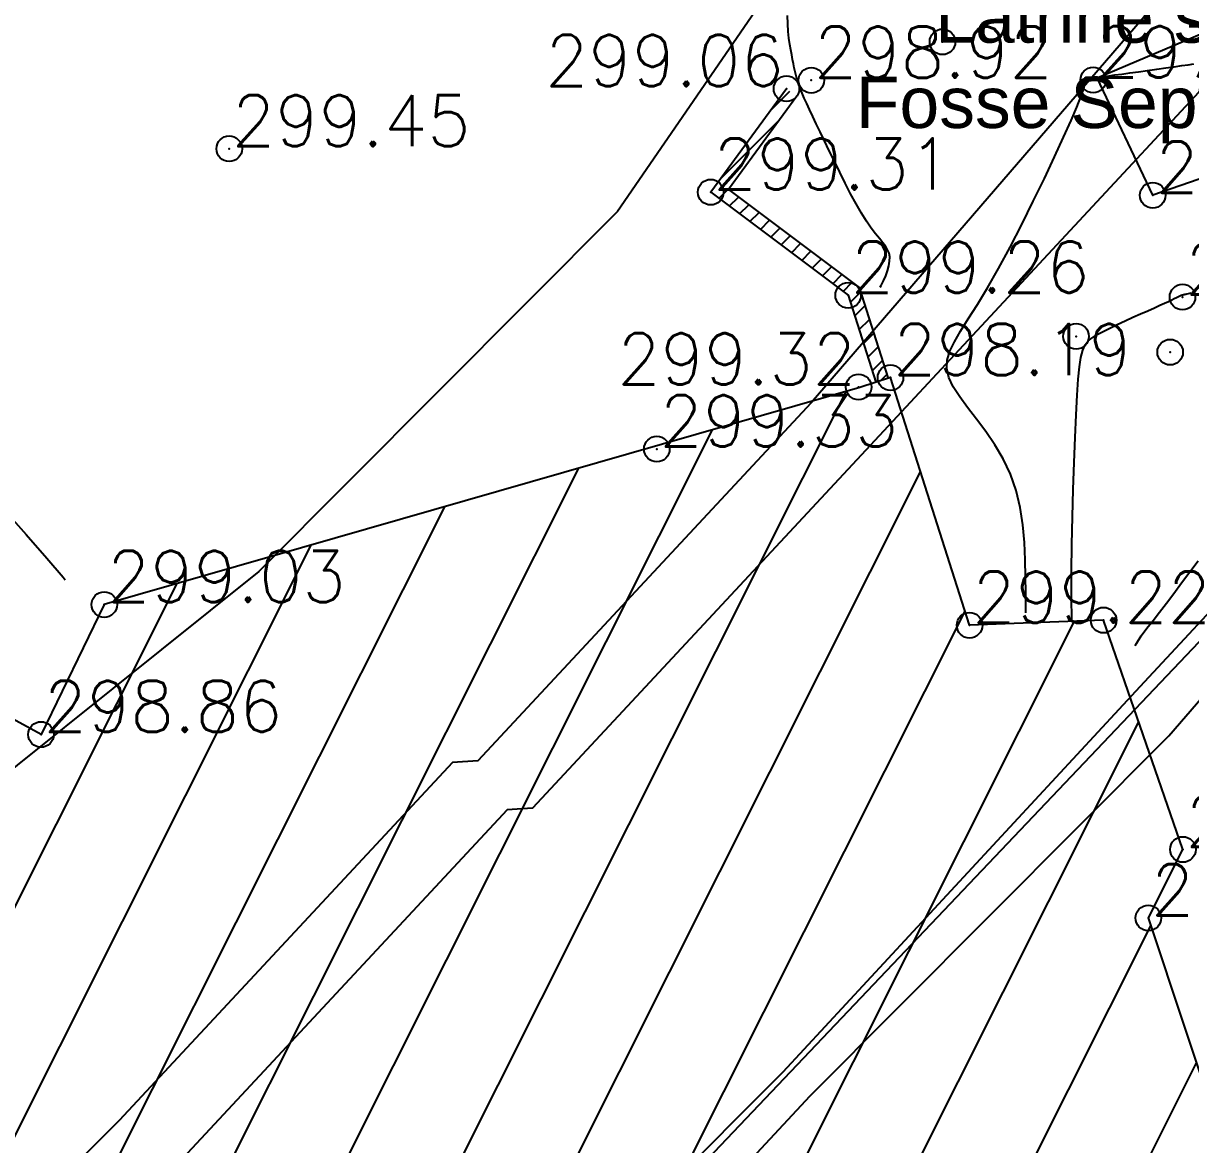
# Model space of a CAD drawing. Header units: millimetres. Extents: x 524954 to 526204, y 9523489 to 9524010.
# Drawn here: x 525974.42 to 525997.22, y 9523757.3 to 9523779.2 of the extents above; entities that cross this region are included whole.
import ezdxf
from ezdxf.enums import TextEntityAlignment as Align

# ---------------------------------------------------------------- set-up
doc = ezdxf.new("R2010")
doc.units = ezdxf.units.MM
doc.header["$PDMODE"] = 32
doc.header["$PDSIZE"] = 0.5
doc.linetypes.add('CACHE2', pattern=[4.7625, 3.175, -1.5875])
for name, color, linetype in [('Bati', 6, 'Continuous'), ('Bati_H', 1, 'Continuous'), ('Cloture', 7, 'Continuous'), ('CN_01_00', 3, 'Continuous'), ('CN_02_00', 4, 'Continuous'), ('Murs', 1, 'Continuous'), ('PLUME_1', 7, 'Continuous'), ('PLUME_3', 4, 'Continuous'), ('PLUME_4', 3, 'Continuous'), ('PLUME_5', 6, 'Continuous'), ('PLUME_6', 2, 'Continuous'), ('TopoAlt', 3, 'Continuous'), ('TOPOJIS', 7, 'Continuous'), ('Toponomie', 7, 'CACHE2')]:
    doc.layers.add(name, color=color, linetype=linetype)
doc.styles.add('Simplex 1.0', font='Simplex.shx', dxfattribs={"width": 0.99, "height": 1})
doc.styles.get("Standard").update_dxf_attribs({"font": 'arial.ttf'})

# ---------------------------------------------------------------- blocks, each defined once
blk = doc.blocks.new('TCPOINT M')
at = {"color": 0}
blk.add_point((0, 0), dxfattribs=at)
at = {"layer": 'TopoAlt', "style": 'Simplex 1.0', "width": 0.99}
blk.add_attdef('ALT', (0.15, 0.15), '', height=1, dxfattribs=at)

msp = doc.modelspace()

# ---------------------------------------------------------------- hatches: boundary and pattern name
at = {"layer": 'Bati_H'}
h = msp.add_hatch(dxfattribs=at)
h.set_pattern_fill('_U', color=256, scale=2, angle=63.3432, style=0, pattern_type=0)
h.set_pattern_definition([(63.343203168, (0, 0), (-1.7874198754, 0.8972904708), [])])
h.paths.add_polyline_path([(525979.466, 9523748.983), (525988.425, 9523751.953), (525998.602, 9523755.107), (525996.397, 9523761.724), (525997.072, 9523763.062), (525995.522, 9523767.541), (525992.905, 9523767.442), (525991.359, 9523772.279), (525990.761, 9523772.088), (525976, 9523767.846), (525974.764, 9523765.308), (525973.367, 9523766.073), (525969.988, 9523759.861), (525971.385, 9523759.096), (525970.049, 9523755.071), (525972.728, 9523749.557), (525979.052, 9523751.634), (525978.633, 9523751.495)])
at = {"layer": 'Murs'}
h = msp.add_hatch(dxfattribs=at)
h.set_pattern_fill('_U', color=256, scale=0.25, angle=45, style=0, pattern_type=0)
h.set_pattern_definition([(45, (0, 0), (-0.1767766952966, 0.1767766952966), [])])
h.paths.add_polyline_path([(525989.328, 9523777.923), (525987.847, 9523775.902), (525990.533, 9523773.888), (525991.076, 9523772.189), (525991.314, 9523772.265), (525990.747, 9523774.04), (525988.195, 9523775.953), (525989.53, 9523777.776)])

# ---------------------------------------------------------------- linework, layer by layer
at = {"layer": 'Bati', "flags": 128}
for points in [[(525998.274, 9523776.46), (525996.482, 9523775.842), (525995.398, 9523778.137), (525997.489, 9523779.023), (525997.489, 9523779.023)], [(525979.466, 9523748.983), (525988.425, 9523751.953), (525998.602, 9523755.107), (525996.397, 9523761.724), (525997.072, 9523763.062), (525995.522, 9523767.541), (525992.905, 9523767.442), (525991.359, 9523772.279), (525990.761, 9523772.088), (525976, 9523767.846), (525974.764, 9523765.308), (525973.367, 9523766.073), (525969.988, 9523759.861), (525971.385, 9523759.096), (525970.049, 9523755.071), (525972.728, 9523749.557), (525979.052, 9523751.634), (525978.633, 9523751.495)]]:
    msp.add_lwpolyline(points, close=True, dxfattribs=at)
at = {"layer": 'Cloture', "flags": 128}
for points in [[(525989.328, 9523777.923), (525987.847, 9523775.902), (525990.533, 9523773.888), (525991.076, 9523772.189)], [(525989.53, 9523777.776), (525988.195, 9523775.953), (525990.747, 9523774.04), (525991.314, 9523772.265)]]:
    msp.add_lwpolyline(points, dxfattribs=at)
at = {"layer": 'CN_01_00', "flags": 128}
for points, elevation in [([(525991.16, 9523774.045), (525991.178, 9523774.077), (525991.225, 9523774.173), (525991.267, 9523774.271), (525991.302, 9523774.369), (525991.328, 9523774.465), (525991.343, 9523774.555), (525991.345, 9523774.638), (525991.331, 9523774.711), (525991.303, 9523774.779), (525991.261, 9523774.846), (525991.207, 9523774.916), (525991.142, 9523774.996), (525991.066, 9523775.088), (525990.982, 9523775.199), (525990.89, 9523775.333), (525990.791, 9523775.493), (525990.687, 9523775.675), (525990.581, 9523775.873), (525990.474, 9523776.081), (525990.367, 9523776.295), (525990.263, 9523776.507), (525990.164, 9523776.712), (525990.071, 9523776.905), (525989.986, 9523777.081), (525989.909, 9523777.24), (525989.84, 9523777.384), (525989.778, 9523777.515), (525989.723, 9523777.633), (525989.674, 9523777.741), (525989.632, 9523777.839), (525989.596, 9523777.93), (525989.565, 9523778.016), (525989.539, 9523778.097), (525989.517, 9523778.175), (525989.498, 9523778.252), (525989.48, 9523778.33), (525989.464, 9523778.41), (525989.448, 9523778.495), (525989.43, 9523778.585), (525989.412, 9523778.682), (525989.393, 9523778.789), (525989.376, 9523778.908), (525989.361, 9523779.041), (525989.351, 9523779.19), (525989.346, 9523779.357)], 299), ([(525994.905, 9523767.516), (525994.904, 9523767.544), (525994.897, 9523767.997), (525994.897, 9523768.492), (525994.903, 9523769.018), (525994.913, 9523769.557), (525994.928, 9523770.096), (525994.946, 9523770.619), (525994.966, 9523771.11), (525994.987, 9523771.555), (525995.008, 9523771.938), (525995.029, 9523772.247), (525995.052, 9523772.489), (525995.08, 9523772.675), (525995.116, 9523772.815), (525995.163, 9523772.918), (525995.223, 9523772.997), (525995.299, 9523773.06), (525995.395, 9523773.119), (525995.512, 9523773.182), (525995.645, 9523773.249), (525995.79, 9523773.318), (525995.942, 9523773.388), (525996.096, 9523773.458), (525996.246, 9523773.524), (525996.387, 9523773.586), (525996.514, 9523773.643), (525996.623, 9523773.692), (525996.714, 9523773.733), (525996.79, 9523773.769), (525996.853, 9523773.798), (525996.903, 9523773.823), (525996.944, 9523773.842), (525996.976, 9523773.858), (525997.002, 9523773.871), (525997.023, 9523773.881), (525997.04, 9523773.889), (525997.055, 9523773.895), (525997.068, 9523773.899), (525997.081, 9523773.903), (525997.094, 9523773.906), (525997.109, 9523773.909), (525997.127, 9523773.912), (525997.149, 9523773.916), (525997.183, 9523773.923), (525997.236, 9523773.935)], 297), ([(525974.004, 9523769.745), (525974.477, 9523769.214), (525974.88, 9523768.753), (525975.196, 9523768.379), (525975.235, 9523768.332)], 299)]:
    msp.add_lwpolyline(points, dxfattribs=dict(at, elevation=elevation))
at = {"layer": 'CN_02_00', "flags": 128}
for points, elevation in [([(525994.003, 9523767.687), (525994.001, 9523767.789), (525994.001, 9523768.079), (525994, 9523768.391), (525993.993, 9523768.72), (525993.976, 9523769.059), (525993.943, 9523769.402), (525993.89, 9523769.743), (525993.812, 9523770.075), (525993.703, 9523770.393), (525993.563, 9523770.691), (525993.399, 9523770.969), (525993.221, 9523771.228), (525993.04, 9523771.47), (525992.866, 9523771.696), (525992.712, 9523771.906), (525992.586, 9523772.101), (525992.5, 9523772.284), (525992.462, 9523772.455), (525992.47, 9523772.622), (525992.52, 9523772.795), (525992.607, 9523772.981), (525992.729, 9523773.19), (525992.88, 9523773.428), (525993.057, 9523773.707), (525993.255, 9523774.033), (525993.47, 9523774.411), (525993.696, 9523774.83), (525993.925, 9523775.274), (525994.15, 9523775.726), (525994.366, 9523776.171), (525994.566, 9523776.593), (525994.742, 9523776.976), (525994.887, 9523777.303), (525994.998, 9523777.564), (525995.076, 9523777.762), (525995.128, 9523777.906), (525995.159, 9523778.006), (525995.172, 9523778.07), (525995.175, 9523778.106), (525995.171, 9523778.124), (525995.165, 9523778.132), (525995.163, 9523778.137), (525995.165, 9523778.142), (525995.169, 9523778.145), (525995.175, 9523778.147), (525995.184, 9523778.149), (525995.194, 9523778.149), (525995.205, 9523778.149), (525995.216, 9523778.149), (525995.227, 9523778.147), (525995.238, 9523778.146), (525995.25, 9523778.143), (525995.262, 9523778.141), (525995.274, 9523778.139), (525995.287, 9523778.138), (525995.301, 9523778.137), (525995.316, 9523778.136), (525995.332, 9523778.137), (525995.353, 9523778.139), (525995.381, 9523778.142), (525995.42, 9523778.147), (525995.472, 9523778.154), (525995.542, 9523778.164), (525995.63, 9523778.177), (525995.742, 9523778.192), (525995.879, 9523778.211), (525996.035, 9523778.233), (525996.205, 9523778.256), (525996.383, 9523778.281), (525996.562, 9523778.306), (525996.737, 9523778.33), (525996.902, 9523778.353), (525997.049, 9523778.374), (525997.176, 9523778.392), (525997.283, 9523778.408)], 298), ([(525996.14, 9523767.037), (525996.163, 9523767.083), (525996.259, 9523767.237), (525996.368, 9523767.386), (525996.488, 9523767.538), (525996.617, 9523767.698), (525996.754, 9523767.872), (525996.897, 9523768.065), (525997.047, 9523768.272), (525997.205, 9523768.486), (525997.371, 9523768.7)], 296)]:
    msp.add_lwpolyline(points, dxfattribs=dict(at, elevation=elevation))
at = {"layer": 'PLUME_1'}
msp.add_lwpolyline([(525458.473, 9523640.258), (525480.389, 9523635.341), (525499.593, 9523633.233), (525627.749, 9523622.033), (525657.425, 9523620.69), (525687.455, 9523621.378), (525717.375, 9523623.562), (525747.113, 9523628.239), (525776.244, 9523634.376), (525805.193, 9523643.006), (525833.533, 9523653.096), (525860.731, 9523665.108), (525887.284, 9523679.078), (525913.194, 9523695.007), (525937.497, 9523712.322), (525960.695, 9523731.06), (525982.749, 9523751.721), (526003.235, 9523773.269), (526022.079, 9523796.703), (526039.853, 9523821.062), (526045.291, 9523828.979), (526068.175, 9523865.742)], dxfattribs=at)
at = {"layer": 'PLUME_3'}
for points in [[(526021.58, 9523796.667), (526015.644, 9523788.714), (526009.172, 9523781.222), (526009.172, 9523781.222), (526002.736, 9523773.233), (525996.228, 9523766.24), (525989.258, 9523758.713), (525989.258, 9523758.713), (525982.251, 9523751.684), (525974.745, 9523744.619), (525967.702, 9523738.089), (525967.702, 9523738.089), (525960.16, 9523731.523), (525952.618, 9523724.956)], [(525953.189, 9523723.995), (525960.731, 9523730.562), (525961.23, 9523730.598), (525968.273, 9523737.128), (525975.779, 9523744.193), (525982.822, 9523750.723), (525983.284, 9523751.258), (525989.793, 9523758.251), (525996.8, 9523765.28), (526003.271, 9523772.771), (526003.734, 9523773.306), (526009.743, 9523780.262), (526016.179, 9523788.251), (526022.614, 9523796.241)]]:
    msp.add_lwpolyline(points, dxfattribs=at)
at = {"layer": 'PLUME_4'}
msp.add_lwpolyline([(526058.726, 9523871.57), (526056.913, 9523868.931), (526051.512, 9523860.515), (526046.645, 9523851.637), (526041.243, 9523843.222), (526035.805, 9523835.305), (526035.307, 9523835.268), (526029.869, 9523827.352), (526023.932, 9523819.398), (526017.959, 9523811.944), (526017.46, 9523811.907), (526011.487, 9523804.453), (526004.443, 9523797.923), (525998.47, 9523790.468), (525998.507, 9523789.969), (525991.463, 9523783.439), (525986.025, 9523775.522), (525979.018, 9523768.494), (525979.018, 9523768.494), (525971.44, 9523762.426), (525963.327, 9523756.82), (525953.535, 9523753.599)], dxfattribs=at)
msp.add_lwpolyline([(526058.726, 9523871.57), (526056.913, 9523868.931), (526051.512, 9523860.515), (526046.645, 9523851.637), (526041.243, 9523843.222), (526035.805, 9523835.305), (526035.307, 9523835.268), (526029.869, 9523827.352), (526023.932, 9523819.398), (526017.959, 9523811.944), (526017.46, 9523811.907), (526011.487, 9523804.453), (526004.443, 9523797.923), (525998.47, 9523790.468), (525998.507, 9523789.969), (525991.463, 9523783.439), (525986.025, 9523775.522), (525979.018, 9523768.494), (525979.018, 9523768.494), (525971.44, 9523762.426), (525963.327, 9523756.82), (525953.535, 9523753.599)], dxfattribs=at)
at = {"layer": 'PLUME_5'}
msp.add_lwpolyline([(526016.266, 9523800.791), (526010.293, 9523793.336), (526003.821, 9523785.845), (526003.857, 9523785.347), (525997.386, 9523777.856), (525990.877, 9523770.863), (525984.369, 9523763.871), (525983.87, 9523763.834), (525977.362, 9523756.842), (525970.355, 9523749.813), (525963.312, 9523743.283), (525962.813, 9523743.247), (525955.77, 9523736.717), (525948.228, 9523730.15)], dxfattribs=at)
at = {"layer": 'PLUME_6'}
msp.add_lwpolyline([(526015.196, 9523801.715), (526008.724, 9523794.224), (526002.751, 9523786.77), (526002.751, 9523786.77), (525996.279, 9523779.279), (525989.807, 9523771.788), (525983.299, 9523764.795), (525982.8, 9523764.759), (525976.292, 9523757.767), (525969.285, 9523750.738), (525962.242, 9523744.208), (525961.743, 9523744.171), (525954.7, 9523737.641), (525947.121, 9523731.574)], dxfattribs=at)

# ---------------------------------------------------------------- block references
at = {"layer": 'TOPOJIS'}
ref = msp.add_blockref('TCPOINT M', (525989.813, 9523778.088, 298.92), dxfattribs=at)
ref.add_attrib('ALT', '298.92', (525989.863, 9523778.138, 298.92), dxfattribs={"layer": 'TopoAlt', "height": 1, "style": 'Simplex 1.0', "width": 0.99})
for p in [(525992.375, 9523778.839, 298.14), (525994.985, 9523773.086, 297.05), (525996.824, 9523772.777, 296.52), (525995.522, 9523767.541, 296.19)]:
    msp.add_blockref('TCPOINT M', p, dxfattribs=at)
ref = msp.add_blockref('TCPOINT M', (525995.32, 9523778.094, 297.99), dxfattribs=at)
ref.add_attrib('ALT', '297.99', (525995.37, 9523778.144, 297.99), dxfattribs={"layer": 'TopoAlt', "height": 1, "style": 'Simplex 1.0', "width": 0.99})
ref = msp.add_blockref('TCPOINT M', (525989.328, 9523777.923, 299.06), dxfattribs=at)
ref.add_attrib('ALT', '299.06', dxfattribs={"layer": 'TopoAlt', "height": 1, "style": 'Simplex 1.0', "width": 0.99}).set_placement((525989.278, 9523777.973, 299.06), align=Align.RIGHT)
ref = msp.add_blockref('TCPOINT M', (525978.441, 9523776.75, 299.45), dxfattribs=at)
ref.add_attrib('ALT', '299.45', (525978.491, 9523776.8, 299.45), dxfattribs={"layer": 'TopoAlt', "height": 1, "style": 'Simplex 1.0', "width": 0.99})
ref = msp.add_blockref('TCPOINT M', (525987.847, 9523775.902, 299.31), dxfattribs=at)
ref.add_attrib('ALT', '299.31', (525987.897, 9523775.952, 299.31), dxfattribs={"layer": 'TopoAlt', "height": 1, "style": 'Simplex 1.0', "width": 0.99})
ref = msp.add_blockref('TCPOINT M', (525996.482, 9523775.842, 297.42), dxfattribs=at)
ref.add_attrib('ALT', '297.42', (525996.532, 9523775.892, 297.42), dxfattribs={"layer": 'TopoAlt', "height": 1, "style": 'Simplex 1.0', "width": 0.99})
ref = msp.add_blockref('TCPOINT M', (525990.533, 9523773.888, 299.26), dxfattribs=at)
ref.add_attrib('ALT', '299.26', (525990.583, 9523773.938, 299.26), dxfattribs={"layer": 'TopoAlt', "height": 1, "style": 'Simplex 1.0', "width": 0.99})
ref = msp.add_blockref('TCPOINT M', (525997.064, 9523773.853, 296.99), dxfattribs=at)
ref.add_attrib('ALT', '296.99', (525997.114, 9523773.903, 296.99), dxfattribs={"layer": 'TopoAlt', "height": 1, "style": 'Simplex 1.0', "width": 0.99})
ref = msp.add_blockref('TCPOINT M', (525991.359, 9523772.279, 298.19), dxfattribs=at)
ref.add_attrib('ALT', '298.19', (525991.409, 9523772.329, 298.19), dxfattribs={"layer": 'TopoAlt', "height": 1, "style": 'Simplex 1.0', "width": 0.99})
ref = msp.add_blockref('TCPOINT M', (525990.737, 9523772.096, 299.32), dxfattribs=at)
ref.add_attrib('ALT', '299.32', dxfattribs={"layer": 'TopoAlt', "height": 1, "style": 'Simplex 1.0', "width": 0.99}).set_placement((525990.687, 9523772.146, 299.32), align=Align.RIGHT)
ref = msp.add_blockref('TCPOINT M', (525986.795, 9523770.884, 299.33), dxfattribs=at)
ref.add_attrib('ALT', '299.33', (525986.845, 9523770.934, 299.33), dxfattribs={"layer": 'TopoAlt', "height": 1, "style": 'Simplex 1.0', "width": 0.99})
ref = msp.add_blockref('TCPOINT M', (525976, 9523767.846, 299.03), dxfattribs=at)
ref.add_attrib('ALT', '299.03', (525976.05, 9523767.896, 299.03), dxfattribs={"layer": 'TopoAlt', "height": 1, "style": 'Simplex 1.0', "width": 0.99})
ref = msp.add_blockref('TCPOINT M', (525992.905, 9523767.442, 299.22), dxfattribs=at)
ref.add_attrib('ALT', '299.22', (525992.955, 9523767.492, 299.22), dxfattribs={"layer": 'TopoAlt', "height": 1, "style": 'Simplex 1.0', "width": 0.99})
ref = msp.add_blockref('TCPOINT M', (525974.764, 9523765.308, 298.86), dxfattribs=at)
ref.add_attrib('ALT', '298.86', (525974.814, 9523765.358, 298.86), dxfattribs={"layer": 'TopoAlt', "height": 1, "style": 'Simplex 1.0', "width": 0.99})
ref = msp.add_blockref('TCPOINT M', (525997.072, 9523763.062, 294.96), dxfattribs=at)
ref.add_attrib('ALT', '294.96', (525997.122, 9523763.112, 294.96), dxfattribs={"layer": 'TopoAlt', "height": 1, "style": 'Simplex 1.0', "width": 0.99})
ref = msp.add_blockref('TCPOINT M', (525996.397, 9523761.724, 294.79), dxfattribs=at)
ref.add_attrib('ALT', '294.79', (525996.447, 9523761.774, 294.79), dxfattribs={"layer": 'TopoAlt', "height": 1, "style": 'Simplex 1.0', "width": 0.99})

# ---------------------------------------------------------------- texts
at = {"layer": 'Toponomie', "insert": (525974.193, 9523779.823), "char_height": 1, "width": 42.68298, "attachment_point": 1}
msp.add_mtext('\\pxqc;Latrine sur\\PFosse Septique', dxfattribs=at)

doc.saveas('drawing.dxf')
